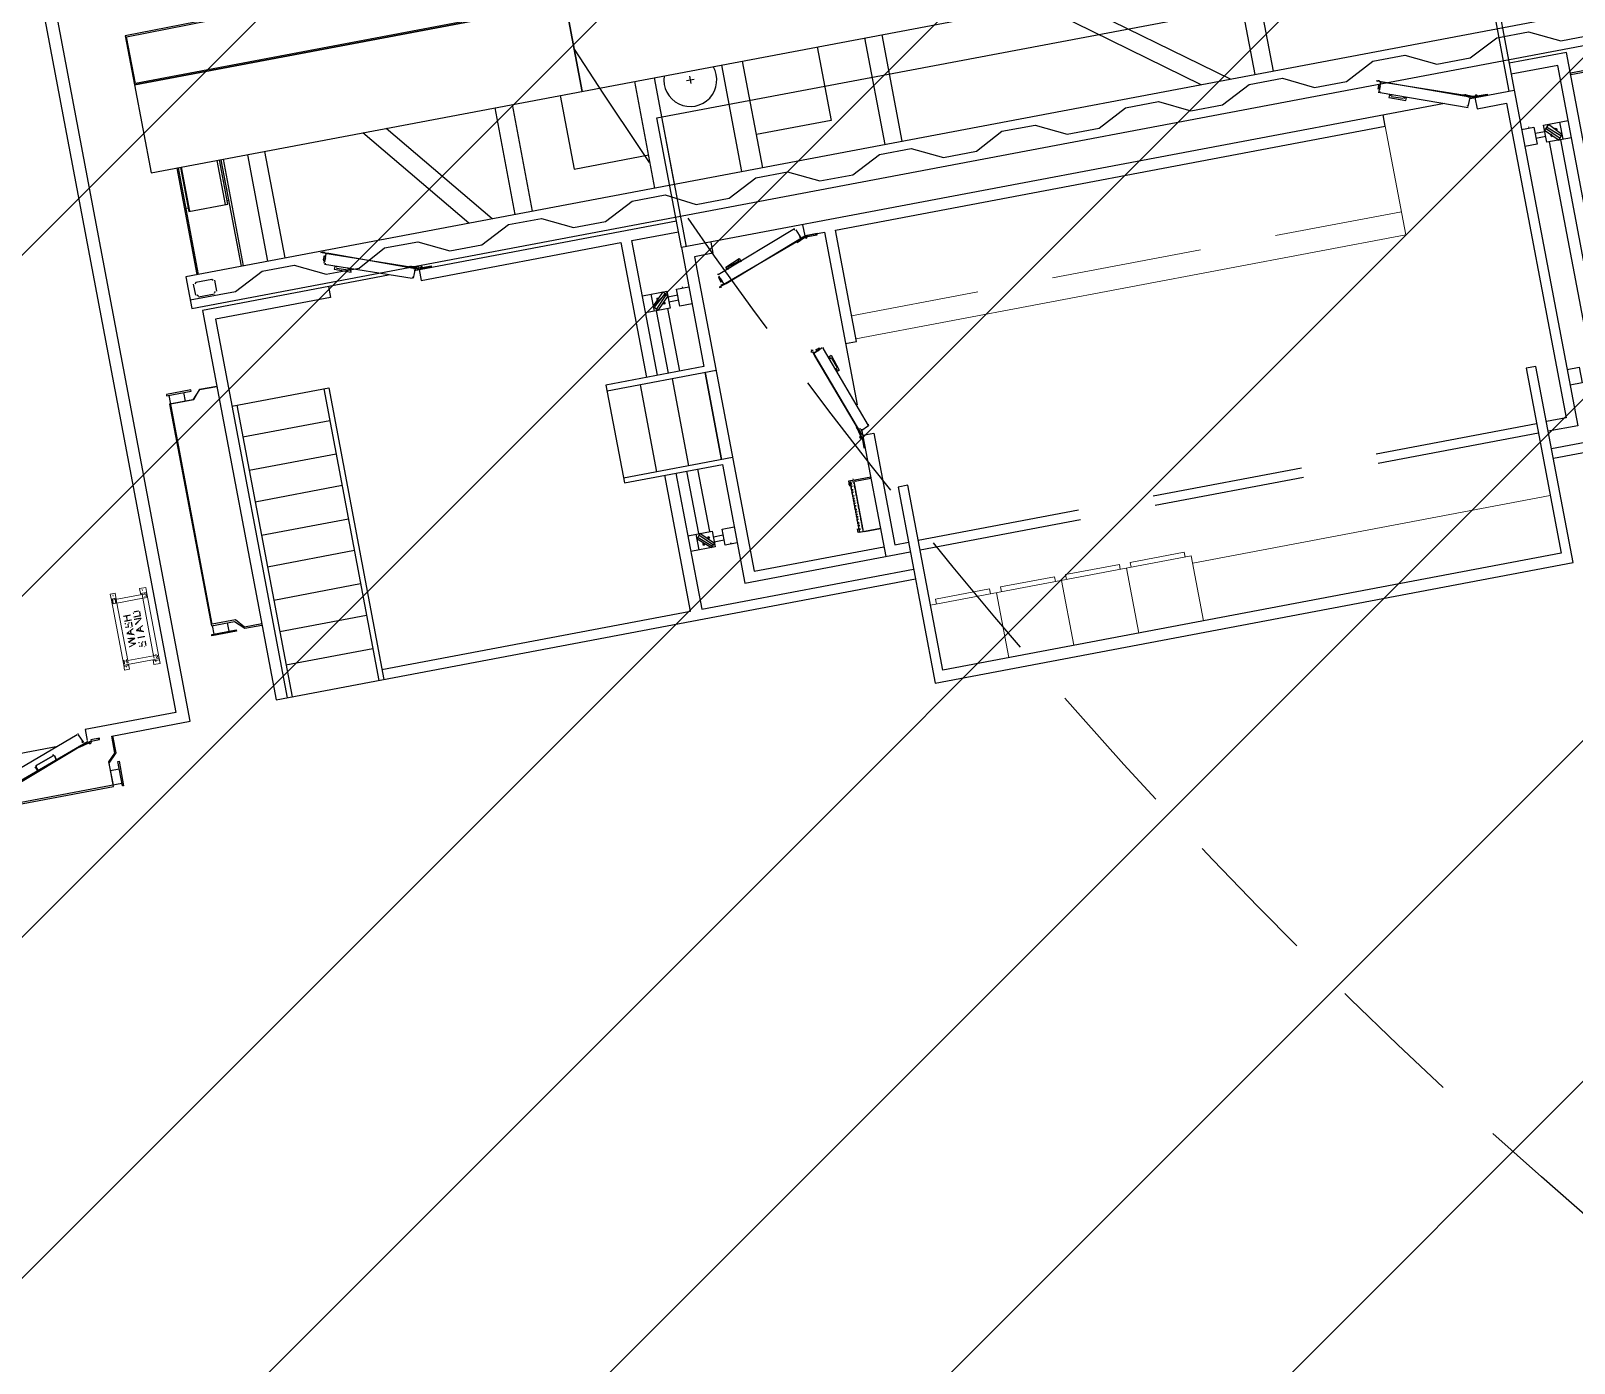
# Model space of a CAD drawing. Extents: x 407440 to 411585, y 6041728 to 6045069.
# Drawn here: x 410434.6 to 410505.7, y 6044200.5 to 6044261.8 of the extents above; entities that cross this region are included whole.
import ezdxf

# ---------------------------------------------------------------- set-up
doc = ezdxf.new("R2010")
doc.units = 0
doc.header["$LTSCALE"] = 5
doc.linetypes.add('foc-TIELINE', pattern=[1.875, 1.25, -0.625])
for name, color, linetype in [('P-BUFFER-PURPLE', 187, 'foc-TIELINE'), ('P-PROPOSED-EXISTING-H', 59, 'Continuous'), ('T-TIE', 201, 'foc-TIELINE')]:
    doc.layers.add(name, color=color, linetype=linetype)

# ---------------------------------------------------------------- blocks, each defined once
blk = doc.blocks.new('P-RIG-877')
at = {"layer": 'T-TIE', "linetype": 'ByBlock', "transparency": 33554559}
for points in [[(6.934, -10.872), (6.957, -10.872), (6.957, -10.803), (6.934, -10.803), (6.923, -10.803), (6.911, -10.803), (6.911, -10.815), (6.946, -10.815), (6.946, -10.872), (6.911, -10.872), (6.923, -10.872), (6.934, -10.872)], [(7.072, -10.872), (7.072, -10.849), (7.061, -10.838), (7.084, -10.838), (7.061, -10.826), (7.049, -10.803), (7.038, -10.803)], [(7.072, -10.872), (7.084, -10.872), (7.107, -10.803), (7.095, -10.803), (7.084, -10.826), (7.061, -10.826), (7.084, -10.838), (7.072, -10.849)], [(7.118, -10.872), (7.175, -10.872), (7.152, -10.872), (7.152, -10.803), (7.141, -10.803), (7.141, -10.872)], [(7.233, -10.826), (7.244, -10.826), (7.244, -10.826), (7.233, -10.815), (7.233, -10.803), (7.221, -10.803), (7.21, -10.803), (7.198, -10.803), (7.187, -10.803), (7.187, -10.815), (7.21, -10.815), (7.221, -10.815), (7.233, -10.815)], [(6.911, -10.872), (6.934, -10.872), (6.923, -10.872), (6.923, -10.861), (6.911, -10.861), (6.911, -10.815), (6.923, -10.815), (6.934, -10.815), (6.946, -10.815), (6.911, -10.815), (6.9, -10.815), (6.9, -10.861), (6.911, -10.861)], [(6.923, -10.964), (6.934, -10.964), (6.934, -10.941), (6.969, -10.941), (6.934, -10.93), (6.934, -10.895), (6.923, -10.895)], [(6.969, -10.964), (6.98, -10.964), (6.98, -10.895), (6.969, -10.895), (6.969, -10.93), (6.934, -10.93), (6.969, -10.941)], [(7.038, -10.918), (7.049, -10.918), (7.049, -10.918), (7.038, -10.907), (7.038, -10.895), (7.026, -10.895), (7.015, -10.895), (7.003, -10.895), (6.992, -10.895), (6.992, -10.907), (7.015, -10.907), (7.026, -10.907), (7.038, -10.907)], [(7.038, -10.964), (7.038, -10.93), (7.026, -10.93), (7.015, -10.93), (7.003, -10.93), (7.003, -10.918), (6.992, -10.918), (6.992, -10.907), (7.003, -10.907), (7.015, -10.907), (6.992, -10.907), (6.992, -10.93), (7.003, -10.93), (7.003, -10.941), (7.015, -10.941), (7.026, -10.941), (7.026, -10.941), (7.038, -10.953), (7.026, -10.953), (7.026, -10.964), (7.015, -10.964), (7.015, -10.964)], [(7.084, -10.964), (7.084, -10.941), (7.072, -10.93), (7.095, -10.93), (7.072, -10.918), (7.061, -10.895), (7.049, -10.895)], [(7.084, -10.964), (7.095, -10.964), (7.118, -10.895), (7.107, -10.895), (7.095, -10.918), (7.072, -10.918), (7.095, -10.93), (7.084, -10.941)], [(7.13, -10.964), (7.141, -10.964), (7.152, -10.918), (7.152, -10.895), (7.141, -10.895)], [(7.164, -10.964), (7.175, -10.964), (7.175, -10.953), (7.152, -10.895), (7.152, -10.93)], [(7.164, -10.964), (7.175, -10.964), (7.198, -10.918), (7.198, -10.895), (7.187, -10.895), (7.175, -10.953), (7.175, -10.964)], [(7.233, -10.872), (7.233, -10.838), (7.221, -10.838), (7.21, -10.838), (7.198, -10.838), (7.198, -10.826), (7.187, -10.826), (7.187, -10.815), (7.198, -10.815), (7.21, -10.815), (7.187, -10.815), (7.187, -10.838), (7.198, -10.838), (7.198, -10.849), (7.21, -10.849), (7.221, -10.849), (7.221, -10.849), (7.233, -10.861), (7.221, -10.861), (7.221, -10.872), (7.21, -10.872), (7.21, -10.872)], [(7.21, -10.872), (7.221, -10.872), (7.233, -10.872), (7.21, -10.872), (7.198, -10.872), (7.198, -10.861), (7.187, -10.861), (7.187, -10.872), (7.198, -10.872), (7.21, -10.872)], [(7.015, -10.964), (7.026, -10.964), (7.038, -10.964), (7.015, -10.964), (7.003, -10.964), (7.003, -10.953), (6.992, -10.953), (6.992, -10.964), (7.003, -10.964), (7.015, -10.964)]]:
    blk.add_hatch(color=256, dxfattribs=at).paths.add_polyline_path(points)
at = {"layer": 'T-TIE', "linetype": 'ByBlock', "lineweight": 25}
for points in [[(4.259, 7.348), (3.961, 7.348), (3.961, -9.816), (4.259, -9.816)], [(4.5, 3.215), (4.489, 3.215), (4.489, 3.065), (4.5, 3.065)], [(4.96, 2.732), (5.074, 2.847), (5.029, 2.882), (4.914, 2.778)], [(4.546, 2.17), (4.535, 2.181), (4.523, 2.17), (4.535, 2.158)], [(4.535, 2.181), (4.535, 2.273), (4.546, 2.273), (4.546, 2.181)], [(7.084, 2.158), (8.817, 2.158), (8.817, -3.639), (7.084, -3.639), (7.084, -3.731), (8.921, -3.731), (8.921, 2.25), (7.084, 2.25)], [(4.225, 1.309), (4.236, 1.309), (4.225, 1.297)], [(4.225, 1.309), (4.236, 1.309)], [(4.259, 1.32), (4.271, 1.32)], [(6.567, -3.995), (6.578, -3.984), (6.567, -3.972), (6.555, -3.984)], [(6.578, -3.972), (6.67, -3.972), (6.67, -3.961), (6.578, -3.961)], [(6.957, -3.961), (6.946, -3.961), (6.946, -4.11), (6.957, -4.11)], [(4.661, -4.122), (4.661, -4.03), (4.65, -4.03), (4.65, -4.122)], [(4.673, -4.133), (4.661, -4.122), (4.65, -4.133), (4.661, -4.145)], [(6.969, -4.122), (6.98, -4.122)], [(6.969, -4.122), (6.98, -4.122)], [(7.026, -4.122), (7.038, -4.122)], [(7.026, -4.122), (7.038, -4.122)], [(7.049, -4.122), (7.061, -4.122)], [(7.084, -4.122), (7.095, -4.122)], [(7.107, -4.122), (7.118, -4.122)], [(7.107, -4.122), (7.118, -4.122)], [(7.13, -4.122), (7.141, -4.122)], [(7.13, -4.122), (7.141, -4.122)], [(7.152, -4.122), (7.164, -4.122)], [(7.152, -4.122), (7.164, -4.122)], [(7.175, -4.122), (7.187, -4.122)], [(7.175, -4.122), (7.187, -4.122)], [(7.233, -4.122), (7.244, -4.122)], [(7.233, -4.122), (7.244, -4.122)], [(7.256, -4.122), (7.267, -4.122)], [(7.256, -4.122), (7.267, -4.122)], [(7.279, -4.122), (7.29, -4.122)], [(7.279, -4.122), (7.29, -4.122)], [(7.336, -4.122), (7.348, -4.122)], [(7.336, -4.122), (7.348, -4.122)], [(7.359, -4.122), (7.371, -4.122)], [(4.948, -4.983), (4.96, -4.983), (4.948, -4.937), (4.65, -4.145), (4.661, -4.145), (4.96, -4.983)], [(5.694, -4.202), (5.706, -4.202)], [(6.969, -4.156), (6.98, -4.156)], [(6.969, -4.156), (6.98, -4.156)], [(7.107, -4.156), (7.118, -4.156)], [(7.107, -4.156), (7.118, -4.156)], [(7.13, -4.156), (7.141, -4.156)], [(7.13, -4.156), (7.141, -4.156)], [(7.152, -4.156), (7.164, -4.156)], [(7.152, -4.156), (7.164, -4.156)], [(7.233, -4.156), (7.244, -4.156)], [(7.233, -4.156), (7.244, -4.156)], [(7.256, -4.156), (7.267, -4.156)], [(7.256, -4.156), (7.267, -4.156)], [(7.279, -4.156), (7.29, -4.156)], [(7.279, -4.156), (7.29, -4.156)], [(7.302, -4.156), (7.313, -4.156)], [(7.302, -4.156), (7.313, -4.156)], [(7.336, -4.156), (7.348, -4.156)], [(7.336, -4.156), (7.348, -4.156)], [(4.914, -4.971), (4.925, -4.971)], [(4.948, -4.971), (4.96, -4.971)], [(6.533, -5.281), (5.717, -5.281)], [(2.124, -5.442), (2.124, -9.942), (1.688, -9.942), (1.653, -5.442)], [(5.029, -5.637), (4.914, -5.522), (4.96, -5.488), (5.074, -5.603)], [(7.279, -5.488), (7.164, -5.603), (7.21, -5.637), (7.313, -5.522)], [(4.294, -7.669), (4.282, -7.658), (4.271, -7.669), (4.282, -7.681)], [(4.282, -7.658), (4.282, -7.577), (4.294, -7.577), (4.294, -7.658)], [(3.972, -8.519), (3.984, -8.519)], [(4.007, -8.519), (4.018, -8.519)], [(4.122, -8.438), (4.133, -8.438)], [(3.972, -8.53), (3.984, -8.53), (3.972, -8.553)], [(3.972, -8.53), (3.984, -8.53)], [(4.994, -9.965), (4.994, -10.195), (5.006, -10.195), (5.006, -9.965)], [(7.256, -9.965), (7.256, -10.195), (7.244, -10.195), (7.244, -9.965)], [(8.232, -11.251), (8.461, -11.251), (8.461, -11.263), (8.232, -11.263)], [(8.002, -11.469), (8.002, -11.389), (7.991, -11.389), (7.991, -11.469)], [(8.025, -11.481), (8.014, -11.469), (8.002, -11.481), (8.014, -11.492)], [(8.059, -11.837), (8.071, -11.837)]]:
    blk.add_lwpolyline(points, close=True, dxfattribs=at)
for points in [[(4.179, -9.816), (4.179, -9.391), (4.041, -9.116), (4.041, -8.817), (4.179, -8.542), (4.179, -8.232), (4.041, -7.968), (4.041, -7.658), (4.179, -7.382), (4.179, -7.084), (4.041, -6.808), (4.041, -6.498), (4.179, -6.223), (4.179, -5.924), (4.041, -5.649), (4.041, -5.339), (4.179, -5.074), (4.179, -4.765), (4.041, -4.489), (4.041, -4.19), (4.179, -3.915), (4.179, -3.605), (4.041, -3.329), (4.041, -3.031), (4.179, -2.755), (4.179, -2.445), (4.041, -2.181), (4.041, -1.871), (4.179, -1.596), (4.179, -1.297), (4.041, -1.022), (4.041, -0.712), (4.179, -0.436), (4.179, -0.138), (4.041, 0.138), (4.041, 0.448), (4.179, 0.723), (4.179, 1.022), (4.041, 1.297), (4.041, 1.596), (4.179, 1.871), (4.179, 2.181), (4.041, 2.457), (4.041, 2.755), (4.179, 3.031), (4.179, 3.341)], [(1.607, 1.022), (1.676, -9.954), (2.135, -9.954), (2.135, -5.35), (2.135, -9.954), (2.962, -9.954), (2.962, 3.662), (2.135, 3.662), (2.135, 1.251), (2.135, 6.096)], [(7.945, 2.25), (7.945, 3.065), (4.294, 3.065), (4.294, 2.526)], [(7.853, 2.25), (7.853, 2.962), (4.397, 2.962), (4.397, 2.526)], [(5.074, 2.962), (5.074, 2.732), (4.914, 2.732), (4.914, 2.962)], [(4.914, 2.882), (5.074, 2.882)], [(5.04, 2.87), (4.937, 2.755)], [(5.063, 2.859), (4.948, 2.744)], [(4.971, 2.824), (4.96, 2.836), (4.971, 2.847), (4.983, 2.836)], [(5.074, 2.859), (7.164, 2.859)], [(4.971, 2.641), (4.971, 2.732)], [(5.006, 2.79), (5.017, 2.778), (5.029, 2.79), (5.017, 2.79)], [(5.017, 2.641), (5.017, 2.732)], [(5.074, 2.755), (7.164, 2.755)], [(4.914, 2.595), (4.902, 2.595)], [(4.914, 2.526), (4.914, 2.641), (5.074, 2.641), (5.074, 2.526)], [(7.164, 2.526), (7.164, 2.641), (7.313, 2.641), (7.313, 2.526)], [(4.546, -5.281), (3.329, -5.281), (3.329, 2.526), (4.546, 2.526)], [(4.546, 2.48), (3.329, 2.48)], [(4.546, 2.112), (4.546, 2.526), (7.692, 2.526), (7.692, 2.25)], [(4.546, 2.158), (4.65, 2.158), (4.65, 2.434), (7.6, 2.434), (7.6, 2.25)], [(4.512, 2.067), (4.5, 2.067), (4.535, 2.158), (4.535, 2.147), (4.546, 2.147), (4.248, 1.355), (4.236, 1.32), (4.535, 2.147)], [(4.535, 2.25), (4.546, 2.25)], [(7.6, 0.654), (7.6, 2.158)], [(7.692, 2.158), (7.692, 0.654)], [(4.627, 2.078), (4.34, 1.309), (4.328, 1.309)], [(4.5, 2.078), (4.512, 2.078)], [(4.535, 2.101), (4.523, 2.101)], [(4.535, 2.112), (4.615, 2.078), (4.604, 2.078)], [(4.546, 1.871), (4.546, -5.281), (5.66, -5.281), (5.66, -6.2), (6.578, -6.2), (6.578, -5.281), (7.692, -5.281), (7.692, -3.731)], [(4.374, 1.389), (4.397, 1.378), (4.455, 1.527), (4.432, 1.538)], [(4.432, 1.504), (4.397, 1.401)], [(4.42, 1.527), (4.432, 1.515), (4.42, 1.515)], [(4.236, 1.32), (4.225, 1.32)], [(4.34, 1.297), (4.248, 1.332), (4.236, 1.332)], [(4.294, 1.297), (4.305, 1.297), (4.271, 1.309), (4.259, 1.309)], [(4.282, 1.32), (4.305, 1.309)], [(4.317, 1.309), (4.305, 1.309), (4.294, 1.309)], [(4.386, 1.412), (4.374, 1.412)], [(4.386, 1.401), (4.374, 1.401)], [(5.694, -3.961), (5.694, -3.858), (4.65, -3.858), (4.65, 1.297), (4.546, 1.297)], [(3.961, 0.379), (2.962, 0.379)], [(3.961, 0.207), (2.962, 0.207)], [(3.961, -0.023), (2.962, -1.355)], [(7.6, -1.435), (7.6, -0.046)], [(7.692, -0.046), (7.692, -1.435)], [(3.961, -0.298), (2.962, -1.63)], [(7.6, -3.639), (7.6, -2.135)], [(7.692, -2.135), (7.692, -3.639)], [(3.961, -3.1), (2.962, -3.1)], [(3.961, -3.261), (2.962, -3.261)], [(2.962, -3.708), (3.651, -3.708), (3.651, -4.409)], [(4.294, -7.979), (4.294, -9.724), (7.945, -9.724), (7.945, -3.731)], [(6.555, -3.961), (6.555, -3.858), (7.6, -3.858), (7.6, -3.731)], [(6.578, -5.717), (7.853, -5.717), (7.853, -3.731)], [(4.546, -5.006), (4.65, -5.006), (4.65, -5.178), (7.6, -5.178), (7.6, -3.961)], [(4.546, -4.145), (4.65, -4.145), (4.65, -3.961), (6.268, -3.961)], [(6.464, -3.892), (6.475, -3.892), (5.706, -4.168), (5.694, -4.168)], [(6.452, -4.007), (6.464, -4.007), (6.555, -3.984), (6.544, -3.972), (5.752, -4.259), (5.717, -4.271), (6.544, -3.972)], [(6.51, -3.972), (6.475, -3.892)], [(6.498, -3.972), (6.487, -3.972)], [(6.498, -3.961), (7.692, -3.961)], [(6.647, -3.972), (6.647, -3.961)], [(7.428, -4.11), (7.428, -3.961), (7.428, -4.11)], [(4.661, -4.041), (4.65, -4.041)], [(5.786, -4.133), (5.775, -4.11), (5.924, -4.064), (5.936, -4.087)], [(5.901, -4.076), (5.798, -4.11)], [(5.809, -4.122), (5.798, -4.122), (5.798, -4.133)], [(5.913, -4.087), (5.901, -4.087)], [(5.924, -4.087), (5.913, -4.076)], [(6.475, -4.007), (6.475, -3.995)], [(6.946, -4.122), (6.934, -4.122)], [(6.946, -4.11), (6.946, -4.168), (6.992, -4.168)], [(6.957, -4.156), (6.957, -4.122), (7.428, -4.122), (7.428, -4.156)], [(7.026, -4.122), (7.015, -4.122), (7.003, -4.122), (6.992, -4.122), (7.003, -4.122), (6.992, -4.122), (7.003, -4.122)], [(7.084, -4.122), (7.095, -4.122), (7.084, -4.122), (7.072, -4.122), (7.061, -4.122), (7.049, -4.122), (7.061, -4.122)], [(7.118, -4.122), (7.107, -4.122)], [(7.21, -4.122), (7.221, -4.122), (7.21, -4.122), (7.221, -4.122), (7.21, -4.122), (7.198, -4.122), (7.187, -4.122)], [(7.325, -4.122), (7.313, -4.122), (7.302, -4.122), (7.313, -4.122), (7.302, -4.122), (7.313, -4.122)], [(7.394, -4.122), (7.405, -4.122), (7.394, -4.122), (7.405, -4.122), (7.394, -4.122), (7.382, -4.122), (7.371, -4.122), (7.359, -4.122), (7.371, -4.122)], [(7.428, -4.11), (7.428, -4.168), (7.394, -4.168)], [(4.581, -4.225), (4.569, -4.225), (4.856, -4.994), (4.845, -4.994)], [(4.661, -4.179), (4.581, -4.213)], [(4.684, -4.225), (4.696, -4.225), (4.661, -4.145), (4.65, -4.145)], [(4.661, -4.19), (4.65, -4.19)], [(4.696, -4.213), (4.684, -4.213)], [(5.694, -4.179), (5.729, -4.259), (5.717, -4.259)], [(5.694, -4.202), (5.694, -4.213), (5.706, -4.236)], [(5.717, -4.248), (5.717, -4.236), (5.706, -4.236), (5.694, -4.236)], [(5.706, -4.202), (5.717, -4.225)], [(6.946, -4.156), (6.957, -4.156), (6.98, -4.156), (7.394, -4.156), (7.405, -4.156), (7.394, -4.156), (7.405, -4.156), (7.394, -4.156), (7.382, -4.156), (7.371, -4.156), (7.359, -4.156), (7.371, -4.156), (7.359, -4.156), (7.371, -4.156)], [(6.98, -4.145), (6.969, -4.145)], [(6.98, -4.168), (6.969, -4.168)], [(7.003, -4.145), (6.992, -4.145)], [(7.026, -4.156), (7.038, -4.156), (7.026, -4.156), (7.038, -4.156), (7.026, -4.156), (7.015, -4.156), (7.003, -4.156), (6.992, -4.156), (7.003, -4.156), (6.992, -4.156), (7.003, -4.156)], [(7.038, -4.145), (7.026, -4.145)], [(7.061, -4.145), (7.049, -4.145)], [(7.084, -4.156), (7.095, -4.156), (7.084, -4.156), (7.095, -4.156), (7.084, -4.156), (7.072, -4.156), (7.061, -4.156), (7.049, -4.156), (7.061, -4.156), (7.049, -4.156), (7.061, -4.156)], [(7.095, -4.145), (7.084, -4.145)], [(7.118, -4.145), (7.107, -4.145)], [(7.141, -4.145), (7.13, -4.145)], [(7.164, -4.145), (7.152, -4.145)], [(7.187, -4.145), (7.175, -4.145)], [(7.21, -4.156), (7.221, -4.156), (7.21, -4.156), (7.221, -4.156), (7.21, -4.156), (7.198, -4.156), (7.187, -4.156), (7.175, -4.156), (7.187, -4.156), (7.175, -4.156), (7.187, -4.156)], [(7.221, -4.145), (7.21, -4.145)], [(7.244, -4.145), (7.233, -4.145)], [(7.267, -4.145), (7.256, -4.145)], [(7.29, -4.145), (7.279, -4.145)], [(7.313, -4.145), (7.302, -4.145)], [(7.325, -4.156), (7.313, -4.156)], [(7.348, -4.145), (7.336, -4.145)], [(7.371, -4.145), (7.359, -4.145)], [(7.405, -4.145), (7.394, -4.145)], [(7.394, -4.156), (7.428, -4.156), (7.417, -4.156)], [(5.694, -4.271), (5.706, -4.271), (5.694, -4.271), (5.706, -4.271), (5.694, -4.282), (5.706, -4.282), (5.717, -4.282), (5.706, -4.282)], [(3.961, -4.409), (2.962, -4.409)], [(3.961, -4.604), (2.962, -4.604)], [(4.822, -4.902), (4.799, -4.914), (4.742, -4.776), (4.776, -4.765)], [(4.81, -4.891), (4.799, -4.891), (4.765, -4.787), (4.753, -4.787)], [(4.776, -4.776), (4.765, -4.776)], [(3.008, -4.914), (3.077, -4.914)], [(3.042, -4.948), (3.042, -4.879)], [(4.81, -4.902), (4.822, -4.891)], [(4.868, -4.994), (4.948, -4.96), (4.937, -4.96)], [(4.891, -4.983), (4.914, -4.971)], [(4.879, -4.983), (4.879, -4.994), (4.891, -4.994), (4.879, -4.994)], [(4.891, -4.994), (4.925, -4.983), (4.914, -4.983)], [(4.948, -4.983), (4.96, -4.983), (4.971, -5.006), (4.971, -4.983)], [(3.961, -5.235), (2.962, -5.235)], [(4.546, -5.235), (3.329, -5.235)], [(5.717, -5.178), (5.717, -6.2)], [(6.533, -5.178), (6.533, -6.2)], [(4.294, -7.738), (4.294, -5.281)], [(5.66, -5.717), (4.397, -5.717), (4.397, -5.281)], [(4.914, -5.339), (4.902, -5.339)], [(5.074, -5.281), (5.074, -5.396), (4.914, -5.396), (4.914, -5.281)], [(4.971, -5.396), (4.971, -5.488)], [(5.017, -5.396), (5.017, -5.488)], [(7.313, -5.281), (7.313, -5.396), (7.164, -5.396), (7.164, -5.281)], [(7.221, -5.396), (7.221, -5.488)], [(7.267, -5.396), (7.267, -5.488)], [(7.313, -5.339), (7.302, -5.339)], [(3.961, -5.419), (2.962, -5.419)], [(2.962, -6.119), (3.651, -6.119), (3.651, -5.419)], [(4.914, -5.717), (4.914, -5.488), (5.074, -5.488), (5.074, -5.717)], [(5.04, -5.626), (4.937, -5.511)], [(5.063, -5.614), (4.948, -5.499)], [(5.006, -5.534), (5.017, -5.522), (5.029, -5.534), (5.017, -5.545)], [(5.074, -5.511), (5.66, -5.511)], [(7.164, -5.511), (6.578, -5.511)], [(7.164, -5.717), (7.164, -5.488), (7.313, -5.488), (7.313, -5.717)], [(7.175, -5.614), (7.29, -5.499)], [(7.198, -5.626), (7.302, -5.511)], [(7.221, -5.534), (7.221, -5.522), (7.21, -5.534), (7.221, -5.545)], [(4.914, -5.637), (5.074, -5.637)], [(4.971, -5.58), (4.96, -5.591), (4.971, -5.591), (4.983, -5.591)], [(5.66, -5.614), (5.074, -5.614)], [(5.717, -5.591), (6.533, -5.591)], [(7.164, -5.614), (6.578, -5.614)], [(7.313, -5.637), (7.164, -5.637)], [(7.267, -5.58), (7.279, -5.591), (7.267, -5.591), (7.256, -5.591)], [(4.294, -7.692), (4.397, -7.692), (4.397, -5.821), (5.66, -5.821)], [(7.853, -8.714), (7.853, -5.821), (6.578, -5.821)], [(2.135, -5.913), (2.962, -5.913), (2.135, -5.913)], [(5.717, -5.89), (6.533, -5.89)], [(3.961, -6.567), (2.962, -6.567)], [(3.961, -6.728), (2.962, -6.728)], [(3.961, -6.946), (2.962, -7.749)], [(3.961, -7.164), (2.962, -7.968)], [(4.282, -7.589), (4.294, -7.589)], [(4.259, -7.772), (4.248, -7.772), (4.271, -7.692), (4.282, -7.692), (4.294, -7.692), (3.995, -8.484), (3.984, -8.519), (4.282, -7.692)], [(4.363, -7.772), (4.087, -8.542)], [(4.248, -7.761), (4.259, -7.761)], [(4.282, -7.738), (4.271, -7.738)], [(4.282, -7.727), (4.363, -7.761), (4.351, -7.761)], [(4.122, -8.45), (4.145, -8.461), (4.202, -8.312), (4.168, -8.312), (4.179, -8.324)], [(4.179, -8.335), (4.145, -8.438)], [(4.168, -8.335), (4.156, -8.335)], [(4.076, -8.542), (3.995, -8.507), (3.984, -8.507)], [(4.03, -8.519), (4.053, -8.53), (4.041, -8.53)], [(3.984, -8.53), (3.972, -8.53)], [(4.064, -8.53), (4.053, -8.542), (4.041, -8.542), (4.018, -8.53), (4.007, -8.53)], [(4.087, -8.53), (4.076, -8.53)], [(4.294, -8.542), (4.397, -8.542), (4.397, -9.621), (7.945, -9.621)], [(5.212, -9.621), (5.212, -8.714), (7.945, -8.714)], [(5.212, -8.76), (7.945, -8.76)], [(5.511, -8.76), (5.511, -9.575)], [(5.821, -9.575), (5.821, -8.76)], [(6.119, -8.76), (6.119, -9.575)], [(6.429, -9.575), (6.429, -8.76)], [(6.728, -8.76), (6.728, -9.575)], [(7.038, -9.575), (7.038, -8.76)], [(7.336, -8.76), (7.336, -9.575)], [(7.646, -9.575), (7.646, -8.76)], [(3.961, -8.886), (2.962, -8.886)], [(3.961, -9.047), (2.962, -9.047)], [(3.961, -9.276), (2.962, -9.276)], [(2.962, -9.299), (3.961, -9.299)], [(2.962, -9.678), (3.375, -9.678), (3.375, -9.311), (2.962, -9.311)], [(3.375, -9.334), (2.962, -9.334)], [(3.146, -9.299), (3.249, -9.299)], [(3.341, -9.311), (3.341, -9.299)], [(3.375, -9.667), (2.962, -9.667)], [(4.041, -9.575), (4.03, -9.586), (4.03, -9.736), (4.041, -9.747)], [(4.041, -9.563), (4.145, -9.563)], [(4.156, -9.586), (4.145, -9.575)], [(4.168, -9.586), (4.168, -9.736)], [(5.212, -9.575), (7.945, -9.575)], [(2.962, -9.701), (3.961, -9.701)], [(2.962, -9.713), (3.961, -9.713)], [(3.341, -9.701), (3.341, -9.678)], [(4.145, -9.759), (4.041, -9.759)], [(4.145, -9.747), (4.156, -9.736)], [(7.233, -9.724), (7.233, -9.885), (7.152, -9.954), (7.152, -10.172), (5.006, -10.172)], [(5.086, -10.172), (5.086, -9.954), (5.006, -9.885), (5.086, -9.965), (5.086, -10.183), (7.164, -10.183), (7.164, -9.965), (7.244, -9.885), (7.244, -9.724)], [(5.006, -9.885), (5.006, -9.724), (5.006, -9.885)], [(1.734, -9.954), (1.734, -9.942)], [(1.94, -9.954), (1.94, -9.942)], [(2.135, -9.896), (2.124, -9.896)], [(5.086, -10.034), (5.006, -10.034)], [(7.164, -10.034), (7.244, -10.034)], [(7.244, -10.172), (7.164, -10.172)], [(8.438, -11.343), (8.22, -11.343), (8.151, -11.274), (7.991, -11.274), (7.991, -10.539), (-4.19, -10.539), (-4.19, -14.225), (7.991, -14.225), (7.991, -13.191), (8.002, -13.191), (7.922, -13.168)], [(-2.583, -14.225), (-2.583, -14.11), (-4.099, -14.11), (-4.099, -10.654), (7.887, -10.654), (7.887, -11.504), (7.991, -11.504)], [(7.991, -13.501), (8.151, -13.501), (8.232, -13.421), (8.45, -13.421), (8.45, -11.343), (8.232, -11.343), (8.151, -11.263), (7.991, -11.263)], [(8.301, -11.343), (8.301, -11.263)], [(8.438, -11.263), (8.438, -13.501)], [(8.002, -11.4), (7.991, -11.4)], [(8.025, -11.584), (8.037, -11.584), (8.014, -11.492), (8.002, -11.504), (8.289, -12.307), (8.301, -12.307), (8.002, -11.504)], [(8.002, -11.538), (7.922, -11.573), (7.91, -11.573)], [(7.922, -11.584), (8.197, -12.353)], [(8.002, -11.55), (7.991, -11.55)], [(8.037, -11.573), (8.025, -11.573)], [(7.991, -12.95), (7.991, -11.779)], [(8.071, -11.825), (8.117, -11.814), (8.071, -11.825)], [(8.128, -12.009), (8.071, -11.837), (8.128, -12.009)], [(8.174, -11.997), (8.14, -12.009), (8.128, -12.009), (8.14, -12.009)], [(8.186, -11.997), (8.14, -12.02)]]:
    blk.add_lwpolyline(points, dxfattribs=at)
at = {"layer": 'T-TIE', "linetype": 'ByBlock', "lineweight": 18}
for points in [[(8.278, -1.194), (8.278, 2.158)], [(4.65, 1.297), (5.671, 1.297), (5.671, -3.858)], [(5.453, 1.297), (5.453, 0.115)], [(5.453, -0.586), (5.453, -1.975)], [(8.209, -1.757), (8.163, -1.757), (8.163, -1.251), (8.209, -1.251)], [(8.209, -3.639), (8.209, -1.194), (8.817, -1.194)], [(8.209, -1.802), (8.817, -1.802)], [(8.209, -2.365), (8.163, -2.365), (8.163, -1.86), (8.209, -1.86)], [(8.209, -2.411), (8.817, -2.411)], [(8.209, -2.974), (8.163, -2.974), (8.163, -2.468), (8.209, -2.468)], [(5.453, -2.675), (5.453, -3.858)], [(8.209, -3.582), (8.163, -3.582), (8.163, -3.077), (8.209, -3.077)], [(8.209, -3.019), (8.817, -3.019)], [(6.762, -10.734), (6.762, -10.712), (7.371, -10.712), (7.371, -10.734)], [(6.762, -11.01), (6.762, -10.757)], [(7.371, -10.757), (7.371, -11.01)], [(7.371, -11.033), (7.371, -11.044), (6.762, -11.044), (6.762, -11.033)]]:
    blk.add_lwpolyline(points, dxfattribs=at)
at = {"layer": 'T-TIE', "linetype": 'ByBlock', "lineweight": 5}
for points in [[(6.762, -10.712), (6.705, -10.712), (6.705, -10.769), (6.762, -10.769)], [(6.728, -10.746), (6.716, -10.746)], [(6.751, -10.769), (6.751, -10.712)], [(6.797, -10.757), (6.762, -10.757), (6.762, -10.734), (6.751, -10.734)], [(6.797, -10.734), (6.797, -10.757), (6.762, -10.757), (6.751, -10.757)], [(6.785, -10.757), (6.797, -10.757), (6.797, -10.734), (6.785, -10.734)], [(7.325, -10.757), (7.336, -10.757), (7.336, -10.734), (7.325, -10.734)], [(7.336, -10.734), (7.336, -10.757), (7.359, -10.757)], [(7.336, -10.757), (7.359, -10.757), (7.348, -10.757)], [(7.371, -10.712), (7.417, -10.712), (7.417, -10.769), (7.371, -10.769)], [(7.371, -10.757), (7.371, -10.734)], [(7.382, -10.769), (7.382, -10.712)], [(7.394, -10.746), (7.382, -10.746)], [(6.797, -11.044), (6.762, -11.044), (6.705, -11.044), (6.705, -10.999), (6.762, -10.999), (6.797, -10.999)], [(6.728, -11.022), (6.716, -11.022)], [(6.751, -11.044), (6.751, -10.999)], [(6.762, -11.01), (6.751, -11.01)], [(6.762, -11.033), (6.751, -11.033)], [(6.785, -11.033), (6.797, -11.033), (6.797, -11.01), (6.785, -11.01)], [(7.325, -11.033), (7.336, -11.033), (7.336, -11.01), (7.325, -11.01)], [(7.359, -10.999), (7.336, -10.999)], [(7.348, -11.033), (7.359, -11.033), (7.336, -11.033), (7.336, -11.01), (7.359, -11.01), (7.348, -11.01)], [(7.336, -11.044), (7.359, -11.044)], [(7.371, -10.999), (7.417, -10.999), (7.417, -11.044), (7.371, -11.044)], [(7.371, -11.033), (7.371, -11.01)], [(7.382, -11.044), (7.382, -10.999)], [(7.394, -11.022), (7.382, -11.022)]]:
    blk.add_lwpolyline(points, dxfattribs=at)
for points in [[(6.716, -10.746), (6.728, -10.746)], [(6.797, -10.723), (6.762, -10.723)], [(7.336, -10.723), (7.359, -10.723)], [(7.348, -10.734), (7.359, -10.734)], [(7.382, -10.746), (7.394, -10.746)], [(6.716, -11.022), (6.728, -11.022)], [(6.797, -11.01), (6.762, -11.01), (6.762, -11.033), (6.797, -11.033)], [(7.382, -11.022), (7.394, -11.022)]]:
    blk.add_lwpolyline(points, close=True, dxfattribs=at)
at = {"layer": 'T-TIE', "linetype": 'ByBlock', "lineweight": 18}
blk.add_lwpolyline([(7.336, -10.757), (6.797, -10.757), (6.797, -10.999), (7.336, -10.999)], close=True, dxfattribs=at)
at = {"layer": 'T-TIE', "linetype": 'ByBlock', "lineweight": 25}
blk.add_arc((3.044, -4.914), 0.244, 250.3462, 109.6538, dxfattribs=at)
at = {"layer": 'T-TIE', "linetype": 'ByBlock', "lineweight": 5, "transparency": 33554559}
for points in [[(6.969, -10.872), (6.98, -10.872), (6.969, -10.803), (6.98, -10.803)], [(7.015, -10.872), (7.026, -10.861), (6.98, -10.815), (6.98, -10.803)], [(7.015, -10.872), (7.026, -10.872), (7.026, -10.861), (7.026, -10.803)], [(7.21, -10.964), (7.221, -10.964), (7.198, -10.918), (7.198, -10.895)]]:
    blk.add_solid(points, dxfattribs=at)

msp = doc.modelspace()

# ---------------------------------------------------------------- hatches: boundary and pattern name
at = {"layer": 'P-PROPOSED-EXISTING-H'}
h = msp.add_hatch(dxfattribs=at)
h.set_pattern_fill('ANSI31', color=256, scale=3.498392, style=0)
h.set_pattern_definition([(45, (-102.852, 2739.382), (-7.854113246, 7.854113246), [])])
edge = h.paths.add_edge_path()
edge.add_line((410849.565, 6043843.767), (410381.581, 6043755.258))
edge.add_line((410381.581, 6043755.258), (409934.712, 6043670.743))
edge.add_line((409934.712, 6043670.743), (409814.106, 6044308.44))
edge.add_line((409814.106, 6044308.44), (410263.945, 6044377.375))
edge.add_line((410263.945, 6044377.375), (410794.85, 6044458.734))
edge.add_line((410794.85, 6044458.734), (411169.273, 6044565.411))
edge.add_line((411169.273, 6044565.411), (411290.002, 6043927.065))
edge.add_line((411290.002, 6043927.065), (411039.067, 6043879.607))
edge.add_arc((410922.403, 6043977.554), 152.33, 241.43508, 319.98432, ccw=False)

# ---------------------------------------------------------------- linework, layer by layer
at = {"layer": 'P-BUFFER-PURPLE'}
msp.add_circle((410670.316, 6044396.422, -0.107), 250.434, dxfattribs=at)

# ---------------------------------------------------------------- block references
at = {"layer": 'T-TIE', "linetype": 'ByBlock', "xscale": 4.999999999955019, "yscale": 4.999999999955019, "zscale": 4.999999999955019, "rotation": 280.7096999997605}
msp.add_blockref('P-RIG-877', (410486.28, 6044279.077), dxfattribs=at)

doc.saveas('drawing.dxf')
